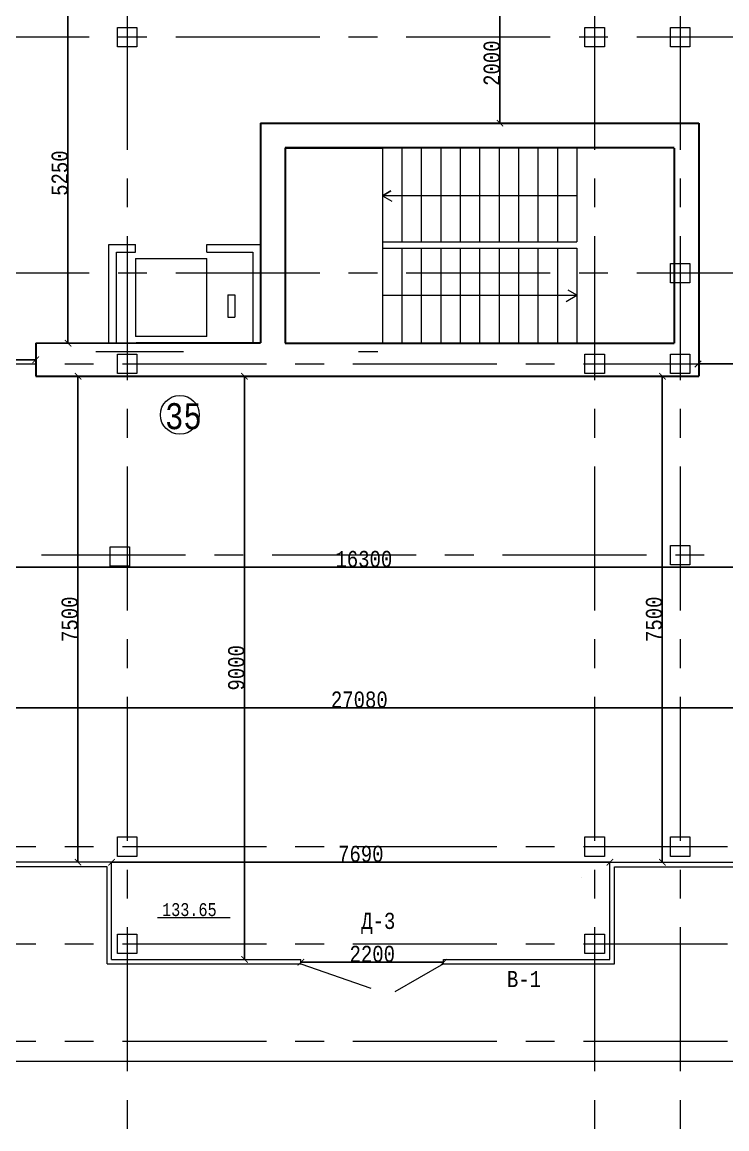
# Model space of a CAD drawing. Header units: millimetres. Extents: x -689206 to 4969298, y -1019800 to 703299.
# Drawn here: x 383717 to 394587, y -647233 to -630153 of the extents above; entities that cross this region are included whole.
import ezdxf

# ---------------------------------------------------------------- set-up
doc = ezdxf.new("R2010")
doc.units = ezdxf.units.MM
doc.linetypes.add('JIS_02_4.0', pattern=[5.5, 4, -1.5])
doc.linetypes.add('осеваяX2', pattern=[101.6, 63.5, -12.7, 12.7, -12.7])
for name, color, linetype, lineweight in [('несущие', 7, 'Continuous', 30), ('ОКНА', 250, 'Continuous', 20), ('РАЗМЕРЫ', 7, 'Continuous', 9), ('сваи', 7, 'JIS_02_4.0', 30), ('стены', 7, 'Continuous', 20)]:
    doc.layers.add(name, color=color, linetype=linetype, lineweight=lineweight)
doc.layers.add('четотам', color=7, linetype='Continuous')
doc.styles.add('Аннотативный', font='isocteur.ttf', dxfattribs={"width": 0.7, "height": 250})
doc.dimstyles.new('Аннотативный', dxfattribs={"dimscale": 0, "dimtxt": 250, "dimasz": 100, "dimexe": 1.25, "dimexo": 0.625, "dimtad": 1, "dimdec": 0, "dimtxsty": 'Аннотативный', "dimblk": 'ARCHTICK', "dimcen": 2.5, "dimadec": 0, "dimazin": 0, "dimtfac": 1, "dimtdec": 0, "dimtmove": 0, "dimatfit": 3, "dimfxl": 1, "dimarcsym": 0})

# ---------------------------------------------------------------- blocks, each defined once
blk = doc.blocks.new('_ArchTick')
at = {"color": 0, "linetype": 'ByBlock', "const_width": 0.15}
blk.add_lwpolyline([(-0.5, -0.5), (0.5, 0.5)], dxfattribs=at)
blk = doc.blocks.new('*D3701')
at = {"layer": 'Defpoints', "color": 0, "lineweight": 0, "transparency": 16777216}
for p in [(382121, -635363), (382121, -635401), (383926, -635363)]:
    blk.add_point(p, dxfattribs=at)
at = {"layer": 'стены', "color": 0, "lineweight": -2, "transparency": 16777216}
for p, q in [((382121, -635400), (382121, -635361)), ((383926, -635363), (382121, -635363)), ((383926, -635362), (383926, -635361))]:
    blk.add_line(p, q, dxfattribs=at)
at = {"layer": 'стены', "color": 0, "lineweight": -2, "transparency": 16777216, "xscale": 100, "yscale": 100, "zscale": 100, "rotation": 180}
blk.add_blockref('_ArchTick', (382121, -635363), dxfattribs=at)
at = {"layer": 'стены', "color": 0, "lineweight": -2, "transparency": 16777216, "xscale": 100, "yscale": 100, "zscale": 100}
blk.add_blockref('_ArchTick', (383926, -635363), dxfattribs=at)
at = {"layer": 'стены', "color": 0, "lineweight": 5, "transparency": 16777216, "insert": (383024, -635237), "char_height": 250, "attachment_point": 5, "style": 'Аннотативный'}
blk.add_mtext('1800', dxfattribs=at)
blk = doc.blocks.new('*D3634')
at = {"layer": 'Defpoints', "color": 0, "linetype": 'ByBlock', "lineweight": 5, "transparency": 16777216}
for p in [(388018, -644661), (388018, -644661), (390218, -644661)]:
    blk.add_point(p, dxfattribs=at)
at = {"layer": 'РАЗМЕРЫ', "color": 0, "linetype": 'ByBlock', "lineweight": -2, "transparency": 16777216}
for p, q in [((388018, -644660), (388018, -644660)), ((390218, -644661), (388018, -644661)), ((390218, -644660), (390218, -644660))]:
    blk.add_line(p, q, dxfattribs=at)
at = {"layer": 'РАЗМЕРЫ', "color": 0, "linetype": 'ByBlock', "lineweight": -2, "transparency": 16777216, "xscale": 100, "yscale": 100, "zscale": 100, "rotation": 180}
blk.add_blockref('_ArchTick', (388018, -644661), dxfattribs=at)
at = {"layer": 'РАЗМЕРЫ', "color": 0, "linetype": 'ByBlock', "lineweight": -2, "transparency": 16777216, "xscale": 100, "yscale": 100, "zscale": 100}
blk.add_blockref('_ArchTick', (390218, -644661), dxfattribs=at)
at = {"layer": 'РАЗМЕРЫ', "color": 0, "linetype": 'ByBlock', "lineweight": 5, "transparency": 16777216, "insert": (389118, -644535), "char_height": 250, "attachment_point": 5, "style": 'Аннотативный'}
blk.add_mtext('2200', dxfattribs=at)
blk = doc.blocks.new('*D3630')
at = {"layer": 'Defpoints', "color": 0, "linetype": 'ByBlock', "lineweight": 0, "transparency": 16777216}
for p in [(394143, -635428), (394143, -635428), (395943, -635428)]:
    blk.add_point(p, dxfattribs=at)
at = {"layer": 'РАЗМЕРЫ', "color": 0, "linetype": 'ByBlock', "lineweight": -2, "transparency": 16777216}
for p, q in [((394143, -635427), (394143, -635426)), ((395943, -635428), (394143, -635428)), ((395943, -635427), (395943, -635426))]:
    blk.add_line(p, q, dxfattribs=at)
at = {"layer": 'РАЗМЕРЫ', "color": 0, "linetype": 'ByBlock', "lineweight": -2, "transparency": 16777216, "xscale": 100, "yscale": 100, "zscale": 100}
for p, rotation in [((394143, -635428), 179.9999999999964), ((395943, -635428), 359.9999999999963)]:
    blk.add_blockref('_ArchTick', p, dxfattribs=dict(at, rotation=rotation))
at = {"layer": 'РАЗМЕРЫ', "color": 0, "linetype": 'ByBlock', "lineweight": 5, "transparency": 16777216, "insert": (395043, -635302), "char_height": 250, "attachment_point": 5, "style": 'Аннотативный'}
blk.add_mtext('1800', dxfattribs=at)
blk = doc.blocks.new('*D3668')
at = {"layer": 'Defpoints', "color": 0, "linetype": 'ByBlock', "lineweight": 30, "transparency": 16777216}
for p in [(391081, -629859), (391088, -631712), (391585, -631712)]:
    blk.add_point(p, dxfattribs=at)
at = {"layer": 'РАЗМЕРЫ', "color": 0, "linetype": 'ByBlock', "lineweight": -2, "transparency": 16777216}
for p, q in [((391081, -629859), (391089, -629859)), ((391088, -629859), (391088, -631712)), ((391585, -631712), (391087, -631712))]:
    blk.add_line(p, q, dxfattribs=at)
at = {"layer": 'РАЗМЕРЫ', "color": 0, "linetype": 'ByBlock', "lineweight": -2, "transparency": 16777216, "xscale": 100, "yscale": 100, "zscale": 100}
for p, rotation in [((391088, -629859), 90), ((391088, -631712), 270)]:
    blk.add_blockref('_ArchTick', p, dxfattribs=dict(at, rotation=rotation))
at = {"layer": 'РАЗМЕРЫ', "color": 0, "linetype": 'ByBlock', "lineweight": 5, "transparency": 16777216, "insert": (390962, -630786), "char_height": 250, "attachment_point": 5, "rotation": 90, "style": 'Аннотативный'}
blk.add_mtext('2000', dxfattribs=at)
blk = doc.blocks.new('*D3751')
at = {"layer": 'Defpoints', "color": 0, "lineweight": 0, "ltscale": 15000, "transparency": 16777216}
for p in [(380839, -638566), (397138, -638566), (397138, -638566)]:
    blk.add_point(p, dxfattribs=at)
at = {"layer": 'сваи', "color": 0, "lineweight": -2, "ltscale": 15000, "transparency": 16777216}
for p, q in [((380839, -638566), (380839, -638567)), ((380839, -638566), (397138, -638566)), ((397138, -638565), (397138, -638564))]:
    blk.add_line(p, q, dxfattribs=at)
at = {"layer": 'сваи', "color": 0, "lineweight": -2, "ltscale": 15000, "transparency": 16777216, "xscale": 100, "yscale": 100, "zscale": 100, "rotation": 180}
blk.add_blockref('_ArchTick', (380839, -638566), dxfattribs=at)
at = {"layer": 'сваи', "color": 0, "lineweight": -2, "ltscale": 15000, "transparency": 16777216, "xscale": 100, "yscale": 100, "zscale": 100}
blk.add_blockref('_ArchTick', (397138, -638566), dxfattribs=at)
at = {"layer": 'сваи', "color": 0, "lineweight": 5, "ltscale": 15000, "transparency": 16777216, "insert": (388988, -638440), "char_height": 250, "attachment_point": 5, "style": 'Аннотативный'}
blk.add_mtext('16300', dxfattribs=at)
blk = doc.blocks.new('*D3763')
at = {"layer": 'Defpoints', "color": 0, "linetype": 'ByBlock', "lineweight": 5, "ltscale": 35, "transparency": 16777216}
for p in [(383998, -629858), (384006, -635108), (384424, -635108)]:
    blk.add_point(p, dxfattribs=at)
at = {"layer": 'РАЗМЕРЫ', "color": 0, "linetype": 'ByBlock', "lineweight": -2, "ltscale": 35, "transparency": 16777216}
for p, q in [((383998, -629858), (384425, -629858)), ((384424, -629858), (384424, -635108)), ((384007, -635108), (384425, -635108))]:
    blk.add_line(p, q, dxfattribs=at)
at = {"layer": 'РАЗМЕРЫ', "color": 0, "linetype": 'ByBlock', "lineweight": -2, "ltscale": 35, "transparency": 16777216, "xscale": 100, "yscale": 100, "zscale": 100}
for p, rotation in [((384424, -629858), 90), ((384424, -635108), 270)]:
    blk.add_blockref('_ArchTick', p, dxfattribs=dict(at, rotation=rotation))
at = {"layer": 'РАЗМЕРЫ', "color": 0, "linetype": 'ByBlock', "lineweight": 5, "ltscale": 35, "transparency": 16777216, "insert": (384298, -632483), "char_height": 250, "attachment_point": 5, "rotation": 90, "style": 'Аннотативный'}
blk.add_mtext('5250', dxfattribs=at)
blk = doc.blocks.new('*D5833')
at = {"layer": 'Defpoints', "color": 0, "lineweight": 5, "ltscale": 35, "transparency": 16777216}
for p in [(375378, -639700), (402458, -639700), (375378, -640736)]:
    blk.add_point(p, dxfattribs=at)
at = {"layer": 'РАЗМЕРЫ', "color": 0, "lineweight": -2, "ltscale": 35, "transparency": 16777216}
for p, q in [((375378, -639701), (375378, -640737)), ((402458, -639701), (402458, -640737)), ((402458, -640736), (375378, -640736))]:
    blk.add_line(p, q, dxfattribs=at)
at = {"layer": 'РАЗМЕРЫ', "color": 0, "lineweight": -2, "ltscale": 35, "transparency": 16777216, "xscale": 100, "yscale": 100, "zscale": 100, "rotation": 180}
blk.add_blockref('_ArchTick', (375378, -640736), dxfattribs=at)
at = {"layer": 'РАЗМЕРЫ', "color": 0, "lineweight": -2, "ltscale": 35, "transparency": 16777216, "xscale": 100, "yscale": 100, "zscale": 100}
blk.add_blockref('_ArchTick', (402458, -640736), dxfattribs=at)
at = {"layer": 'РАЗМЕРЫ', "color": 0, "lineweight": 5, "ltscale": 35, "transparency": 16777216, "insert": (388918, -640610), "char_height": 250, "attachment_point": 5, "style": 'Аннотативный'}
blk.add_mtext('27080', dxfattribs=at)
blk = doc.blocks.new('*D5834')
at = {"layer": 'Defpoints', "color": 0, "lineweight": 5, "ltscale": 35, "transparency": 16777216}
for p in [(393592, -635618), (393592, -643118), (393592, -643118)]:
    blk.add_point(p, dxfattribs=at)
at = {"layer": 'РАЗМЕРЫ', "color": 0, "lineweight": -2, "ltscale": 35, "transparency": 16777216}
for p, q in [((393591, -635618), (393591, -635618)), ((393592, -635618), (393592, -643118)), ((393591, -643118), (393591, -643118))]:
    blk.add_line(p, q, dxfattribs=at)
at = {"layer": 'РАЗМЕРЫ', "color": 0, "lineweight": -2, "ltscale": 35, "transparency": 16777216, "xscale": 100, "yscale": 100, "zscale": 100}
for p, rotation in [((393592, -635618), 90), ((393592, -643118), 270)]:
    blk.add_blockref('_ArchTick', p, dxfattribs=dict(at, rotation=rotation))
at = {"layer": 'РАЗМЕРЫ', "color": 0, "lineweight": 5, "ltscale": 35, "transparency": 16777216, "insert": (393466, -639368), "char_height": 250, "attachment_point": 5, "rotation": 90, "style": 'Аннотативный'}
blk.add_mtext('7500', dxfattribs=at)
blk = doc.blocks.new('*D5835')
at = {"layer": 'Defpoints', "color": 0, "lineweight": 5, "ltscale": 35, "transparency": 16777216}
for p in [(384578, -635618), (384578, -643118), (384578, -643118)]:
    blk.add_point(p, dxfattribs=at)
at = {"layer": 'РАЗМЕРЫ', "color": 0, "lineweight": -2, "ltscale": 35, "transparency": 16777216}
for p, q in [((384578, -635618), (384579, -635618)), ((384578, -635618), (384578, -643118)), ((384577, -643118), (384576, -643118))]:
    blk.add_line(p, q, dxfattribs=at)
at = {"layer": 'РАЗМЕРЫ', "color": 0, "lineweight": -2, "ltscale": 35, "transparency": 16777216, "xscale": 100, "yscale": 100, "zscale": 100}
for p, rotation in [((384578, -635618), 90), ((384578, -643118), 270)]:
    blk.add_blockref('_ArchTick', p, dxfattribs=dict(at, rotation=rotation))
at = {"layer": 'РАЗМЕРЫ', "color": 0, "lineweight": 5, "ltscale": 35, "transparency": 16777216, "insert": (384452, -639368), "char_height": 250, "attachment_point": 5, "rotation": 90, "style": 'Аннотативный'}
blk.add_mtext('7500', dxfattribs=at)
blk = doc.blocks.new('*D5836')
at = {"layer": 'Defpoints', "color": 0, "lineweight": 5, "ltscale": 35, "transparency": 16777216}
for p in [(385098, -643118), (392784, -643118), (392784, -643118)]:
    blk.add_point(p, dxfattribs=at)
at = {"layer": 'РАЗМЕРЫ', "color": 0, "lineweight": -2, "ltscale": 35, "transparency": 16777216}
for p, q in [((385098, -643118), (385098, -643119)), ((385098, -643118), (392784, -643118)), ((392784, -643117), (392784, -643117))]:
    blk.add_line(p, q, dxfattribs=at)
at = {"layer": 'РАЗМЕРЫ', "color": 0, "lineweight": -2, "ltscale": 35, "transparency": 16777216, "xscale": 100, "yscale": 100, "zscale": 100, "rotation": 180}
blk.add_blockref('_ArchTick', (385098, -643118), dxfattribs=at)
at = {"layer": 'РАЗМЕРЫ', "color": 0, "lineweight": -2, "ltscale": 35, "transparency": 16777216, "xscale": 100, "yscale": 100, "zscale": 100}
blk.add_blockref('_ArchTick', (392784, -643118), dxfattribs=at)
at = {"layer": 'РАЗМЕРЫ', "color": 0, "lineweight": 5, "ltscale": 35, "transparency": 16777216, "insert": (388941, -642992), "char_height": 250, "attachment_point": 5, "style": 'Аннотативный'}
blk.add_mtext('7690', dxfattribs=at)
blk = doc.blocks.new('*D5837')
at = {"layer": 'Defpoints', "color": 0, "lineweight": 5, "ltscale": 35, "transparency": 16777216}
for p in [(387147, -635618), (387147, -644618), (387147, -644618)]:
    blk.add_point(p, dxfattribs=at)
at = {"layer": 'РАЗМЕРЫ', "color": 0, "lineweight": -2, "ltscale": 35, "transparency": 16777216}
for p, q in [((387147, -635618), (387148, -635618)), ((387147, -635618), (387147, -644618)), ((387146, -644618), (387146, -644618))]:
    blk.add_line(p, q, dxfattribs=at)
at = {"layer": 'РАЗМЕРЫ', "color": 0, "lineweight": -2, "ltscale": 35, "transparency": 16777216, "xscale": 100, "yscale": 100, "zscale": 100}
for p, rotation in [((387147, -635618), 90), ((387147, -644618), 270)]:
    blk.add_blockref('_ArchTick', p, dxfattribs=dict(at, rotation=rotation))
at = {"layer": 'РАЗМЕРЫ', "color": 0, "lineweight": 5, "ltscale": 35, "transparency": 16777216, "insert": (387021, -640118), "char_height": 250, "attachment_point": 5, "rotation": 90, "style": 'Аннотативный'}
blk.add_mtext('9000', dxfattribs=at)

msp = doc.modelspace()

# ---------------------------------------------------------------- linework, layer by layer
at = {"layer": 'несущие', "color": 0, "lineweight": 9}
msp.add_line((385027.9, -644687.7), (385027.9, -643187.7), dxfattribs=at)
at = {"layer": 'ОКНА', "color": 0, "lineweight": 9}
for p, q in [((385097.9, -643117.7), (380815.9, -643117.7)), ((385027.9, -643187.7), (380885.9, -643187.7)), ((392784.3, -643118), (397077.9, -643118)), ((392854.3, -643188), (397007.9, -643188)), ((385097.9, -644617.7), (388017.9, -644617.7)), ((385027.9, -644687.7), (388017.9, -644687.7)), ((390217.9, -644687.7), (392854.3, -644687.7))]:
    msp.add_line(p, q, dxfattribs=at)
at = {"layer": 'РАЗМЕРЫ', "linetype": 'осеваяX2', "lineweight": 5, "ltscale": 35}
for p, q in [((385337.9, -605006.7), (385337.9, -654848)), ((392547.9, -605006.7), (392547.9, -654848)), ((423867.9, -630383.6), (356815.2, -630383.6)), ((423867.9, -634028.4), (356815.2, -634028.4))]:
    msp.add_line(p, q, dxfattribs=at)
at = {"layer": 'РАЗМЕРЫ', "linetype": 'ByBlock', "lineweight": 30}
for p, q in [((387393.4, -631712), (394153.4, -631712)), ((393773.4, -632092), (388073.4, -632092)), ((393762.8, -635617.7), (394153.4, -635617.7))]:
    msp.add_line(p, q, dxfattribs=at)
at = {"layer": 'РАЗМЕРЫ', "lineweight": 30, "ltscale": 35}
for p, q in [((387393.4, -631712), (387393.4, -635102)), ((388073.4, -632092), (387773.4, -632092)), ((387773.4, -632092), (387773.4, -635107.7)), ((387773.4, -632092), (389273.4, -632092))]:
    msp.add_line(p, q, dxfattribs=at)
at = {"layer": 'РАЗМЕРЫ', "lineweight": 30, "ltscale": 150}
for p, q in [((394153.4, -631712), (394153.4, -635617.7)), ((393773.4, -632095.7), (393773.4, -635107.7))]:
    msp.add_line(p, q, dxfattribs=at)
at = {"layer": 'РАЗМЕРЫ', "linetype": 'ByBlock', "lineweight": 13}
for p, q in [((389273.4, -632092), (389273.4, -633542)), ((389573.4, -632092), (389573.4, -633542)), ((389873.4, -632092), (389873.4, -633542)), ((390173.4, -632092), (390173.4, -633542)), ((390473.4, -632092), (390473.4, -633542)), ((390773.4, -632092), (390773.4, -633542)), ((391073.4, -632092), (391073.4, -633542)), ((391373.4, -632092), (391373.4, -633542)), ((391673.4, -632092), (391673.4, -633542)), ((391973.4, -632092), (391973.4, -633542)), ((392273.4, -632092), (392273.4, -633542)), ((389273.4, -632832.7), (389402.6, -632758.1)), ((389402.6, -632758.1), (389273.4, -632832.7)), ((389273.4, -632817), (389273.4, -634367)), ((392273.4, -632832.7), (389273.4, -632832.7)), ((389273.4, -632832.7), (389417.4, -632915.7)), ((385053.4, -635107.7), (385053.4, -633582)), ((389273.4, -633542), (392273.4, -633542)), ((389273.4, -633642), (389273.4, -635092)), ((389273.4, -633642), (392273.4, -633642)), ((389573.4, -633642), (389573.4, -635107.7)), ((389873.4, -633642), (389873.4, -635107.7)), ((390173.4, -633642), (390173.4, -635107.7)), ((390473.4, -633642), (390473.4, -635107.7)), ((390773.4, -633642), (390773.4, -635107.7)), ((391073.4, -633642), (391073.4, -635107.7)), ((391373.4, -633642), (391373.4, -635107.7)), ((391673.4, -633642), (391673.4, -635107.7)), ((391973.4, -633642), (391973.4, -635107.7)), ((392273.4, -633642), (392273.4, -635092)), ((389273.4, -634367), (392273.4, -634367)), ((392107.3, -634462.9), (392273.4, -634367)), ((392273.4, -634367), (392138.5, -634289.1))]:
    msp.add_line(p, q, dxfattribs=at)
at = {"layer": 'РАЗМЕРЫ', "lineweight": 13}
for p, q in [((385053.4, -633582), (385466.6, -633582)), ((385466.6, -633702), (385466.6, -633582)), ((386566.6, -633582), (387393.4, -633582)), ((385173.4, -635102), (385173.4, -633702)), ((385173.4, -633702), (385466.6, -633702)), ((385466.6, -633801.8), (385466.6, -635002)), ((385466.6, -633801.8), (386566.6, -633801.8)), ((386566.6, -633702), (387273.4, -633702)), ((386566.6, -635002), (386566.6, -633801.8)), ((387273.4, -633702), (387273.4, -635102)), ((386889.4, -634359.4), (386999.4, -634359.4)), ((386889.4, -634705.6), (386999.4, -634705.6)), ((386566.6, -635002), (385466.6, -635002)), ((387393.4, -635102), (385473.4, -635102))]:
    msp.add_line(p, q, dxfattribs=at)
at = {"layer": 'РАЗМЕРЫ', "lineweight": 5, "ltscale": 35}
msp.add_line((386566.6, -633702), (386566.6, -633582), dxfattribs=at)
at = {"layer": 'РАЗМЕРЫ', "linetype": 'ByBlock', "lineweight": 20}
for p, q in [((389204.8, -635107.7), (390554.8, -635107.7)), ((389204.8, -635107.7), (390554.8, -635107.7)), ((384854.8, -635237.7), (386204.8, -635237.7)), ((388904.8, -635237.7), (389204.8, -635237.7))]:
    msp.add_line(p, q, dxfattribs=at)
at = {"layer": 'РАЗМЕРЫ', "lineweight": 9, "ltscale": 35}
for p, q in [((385097.9, -644617.7), (385097.9, -643117.7)), ((392784.3, -644617.7), (392784.3, -643118)), ((392854.3, -644687.7), (392854.3, -643188)), ((388017.9, -644687.7), (388017.9, -644617.7)), ((390217.9, -644687.7), (390217.9, -644617.7)), ((390217.9, -644617.7), (392784.3, -644617.7))]:
    msp.add_line(p, q, dxfattribs=at)
at = {"layer": 'РАЗМЕРЫ', "color": 7, "lineweight": 25, "true_color": 0xffffff}
msp.add_line((392344.3, -643360.9), (392344.7, -643360.9), dxfattribs=at)
at = {"layer": 'РАЗМЕРЫ'}
msp.add_line((385807.2, -643973.8), (386925.2, -643973.8), dxfattribs=at)
at = {"layer": 'РАЗМЕРЫ', "color": 0, "lineweight": 9}
for p, q in [((388017.9, -644687.7), (389097.3, -645064)), ((390217.9, -644687.7), (389467.8, -645120.7))]:
    msp.add_line(p, q, dxfattribs=at)
at = {"layer": 'РАЗМЕРЫ', "lineweight": 5, "ltscale": 35}
msp.add_lwpolyline([(367318.5, -646190.4), (420069.4, -646190.4), (420069.4, -607865.7), (367318.5, -607865.7)], close=True, dxfattribs=at)
at = {"layer": 'стены', "linetype": 'осеваяX2', "lineweight": 5, "ltscale": 35}
for p, q in [((393867.9, -605006.7), (393867.9, -654848)), ((356815.2, -635427.7), (423867.9, -635427.7)), ((380459.4, -638375.7), (423867.9, -638375.7)), ((356815.2, -642877.7), (423867.9, -642877.7)), ((356815.2, -644377.7), (423867.9, -644377.7)), ((356815.2, -645877.7), (423867.9, -645877.7))]:
    msp.add_line(p, q, dxfattribs=at)
at = {"layer": 'стены', "lineweight": 13}
for p, q in [((386889.4, -634359.4), (386889.4, -634705.6)), ((386999.4, -634359.4), (386999.4, -634705.6))]:
    msp.add_line(p, q, dxfattribs=at)
at = {"layer": 'стены', "lineweight": 30}
for p, q in [((383925.9, -635107.7), (387393.4, -635102)), ((383925.9, -635107.7), (383925.9, -635617.7)), ((387773.4, -635107.7), (393773.4, -635107.7)), ((383925.9, -635617.7), (385537.9, -635617.7)), ((385537.9, -635617.7), (392466.9, -635617.7)), ((392466.9, -635617.7), (394017.9, -635617.7))]:
    msp.add_line(p, q, dxfattribs=at)
at = {"layer": 'стены', "lineweight": 20}
for points in [[(385187.9, -630233.6), (385487.9, -630233.6), (385487.9, -630533.6), (385187.9, -630533.6)], [(392397.9, -630233.6), (392697.9, -630233.6), (392697.9, -630533.6), (392397.9, -630533.6)], [(393717.9, -630233.6), (394017.9, -630233.6), (394017.9, -630533.6), (393717.9, -630533.6)], [(393717.9, -633878.4), (394017.9, -633878.4), (394017.9, -634178.4), (393717.9, -634178.4)], [(385187.9, -635277.7), (385487.9, -635277.7), (385487.9, -635577.7), (385187.9, -635577.7)], [(392397.9, -635277.7), (392697.9, -635277.7), (392697.9, -635577.7), (392397.9, -635577.7)], [(393717.9, -635276.6), (394017.9, -635276.6), (394017.9, -635576.6), (393717.9, -635576.6)], [(385072.4, -638249), (385372.4, -638249), (385372.4, -638549), (385072.4, -638549)], [(393717.9, -638227.7), (394017.9, -638227.7), (394017.9, -638527.7), (393717.9, -638527.7)], [(385187.9, -642727.7), (385487.9, -642727.7), (385487.9, -643027.7), (385187.9, -643027.7)], [(392397.9, -642727.7), (392697.9, -642727.7), (392697.9, -643027.7), (392397.9, -643027.7)], [(393717.9, -642727.7), (394017.9, -642727.7), (394017.9, -643027.7), (393717.9, -643027.7)], [(385187.9, -644227.2), (385487.9, -644227.2), (385487.9, -644527.2), (385187.9, -644527.2)], [(392397.9, -644227.7), (392697.9, -644227.7), (392697.9, -644527.7), (392397.9, -644527.7)]]:
    msp.add_lwpolyline(points, close=True, dxfattribs=at)
at = {"layer": 'четотам', "lineweight": 13}
msp.add_circle((386150.2, -636213.3), 300, dxfattribs=at)

# ---------------------------------------------------------------- texts
at = {"layer": 'РАЗМЕРЫ', "lineweight": 13, "ltscale": 150, "insert": (385922.2, -636033.4), "char_height": 401.1, "width": 1460, "attachment_point": 1, "style": 'Аннотативный'}
msp.add_mtext('35', dxfattribs=at)
at = {"layer": 'РАЗМЕРЫ', "insert": (385875.5, -643749.8), "char_height": 200, "width": 656.117, "attachment_point": 1, "style": 'Аннотативный'}
msp.add_mtext('133.65', dxfattribs=at)
at = {"layer": 'РАЗМЕРЫ', "lineweight": 20, "ltscale": 150, "char_height": 250, "width": 922.913, "attachment_point": 1, "style": 'Аннотативный'}
for s, insert in [('Д-3', (388947, -643898)), ('В-1', (391195.2, -644796.1))]:
    msp.add_mtext(s, dxfattribs=dict(at, insert=insert))

# ---------------------------------------------------------------- dimensions: what is measured, and where the dimension line sits
at = {"layer": 'РАЗМЕРЫ', "linetype": 'ByBlock', "lineweight": 5, "ltscale": 35}
dim = msp.add_linear_dim(base=(384423.8, -635107.5), p1=(383997.9, -629857.7), p2=(384006.5, -635107.5), angle=90, dimstyle='Аннотативный', dxfattribs=at)
dim.commit()
dim.dimension.update_dxf_attribs({"geometry": '*D3763', "text_midpoint": (384298.1, -632482.6)})
at = {"layer": 'РАЗМЕРЫ', "linetype": 'ByBlock', "lineweight": 5}
dim = msp.add_linear_dim(base=(391087.8, -631712), p1=(391080.8, -629859.4), p2=(391585.2, -631712), angle=90, text='2000', dimstyle='Аннотативный', dxfattribs=at)
dim.commit()
dim.dimension.update_dxf_attribs({"geometry": '*D3668', "text_midpoint": (390962.2, -630785.7)})
dim = msp.add_aligned_dim(p1=(395942.9, -635427.7), p2=(394142.8, -635427.7), distance=0, dimstyle='Аннотативный', dxfattribs=at)
dim.commit()
dim.dimension.update_dxf_attribs({"geometry": '*D3630', "text_midpoint": (395042.9, -635302)})
at = {"layer": 'РАЗМЕРЫ', "lineweight": 5, "ltscale": 35}
for base, p1, p2, picture, middle in [((384577.7, -643117.7), (384577.7, -635617.7), (384577.7, -643117.7), '*D5835', (384452.1, -639367.7)), ((387146.8, -644617.7), (387146.8, -635617.7), (387146.8, -644617.7), '*D5837', (387021.1, -640117.7)), ((393591.9, -643118), (393591.9, -635617.7), (393591.9, -643118), '*D5834', (393466.3, -639367.8))]:
    dim = msp.add_linear_dim(base=base, p1=p1, p2=p2, angle=90, dimstyle='Аннотативный', dxfattribs=at)
    dim.commit()
    dim.dimension.update_dxf_attribs({"geometry": picture, "text_midpoint": middle})
dim = msp.add_linear_dim(base=(375377.9, -640736), p1=(402458, -639699.9), p2=(375377.9, -639699.9), dimstyle='Аннотативный', dxfattribs=at)
dim.commit()
dim.dimension.update_dxf_attribs({"geometry": '*D5833', "text_midpoint": (388917.9, -640610.4)})
dim = msp.add_linear_dim(base=(392784.3, -643118), p1=(385097.9, -643117.7), p2=(392784.3, -643118), text='7690', dimstyle='Аннотативный', dxfattribs=at)
dim.commit()
dim.dimension.update_dxf_attribs({"geometry": '*D5836', "text_midpoint": (388941.1, -642992.4)})
at = {"layer": 'РАЗМЕРЫ', "color": 18, "linetype": 'ByBlock', "lineweight": 5, "true_color": 0x000000}
dim = msp.add_linear_dim(base=(388017.9, -644660.9), p1=(390217.9, -644660.9), p2=(388017.9, -644660.9), dimstyle='Аннотативный', dxfattribs=at)
dim.commit()
dim.dimension.update_dxf_attribs({"geometry": '*D3634', "text_midpoint": (389117.9, -644660.9), "dimtype": 160})
at = {"layer": 'сваи', "lineweight": 5, "ltscale": 15000}
dim = msp.add_linear_dim(base=(397137.9, -638565.7), p1=(380838.6, -638565.6), p2=(397137.9, -638565.7), text='16300', dimstyle='Аннотативный', dxfattribs=at)
dim.commit()
dim.dimension.update_dxf_attribs({"geometry": '*D3751', "text_midpoint": (388988.3, -638440)})
at = {"layer": 'стены', "lineweight": 5}
dim = msp.add_linear_dim(base=(382121.3, -635362.7), p1=(383925.9, -635362.7), p2=(382121.3, -635400.7), text='1800', dimstyle='Аннотативный', dxfattribs=at)
dim.commit()
dim.dimension.update_dxf_attribs({"geometry": '*D3701', "text_midpoint": (383023.6, -635237)})

doc.saveas('drawing.dxf')
